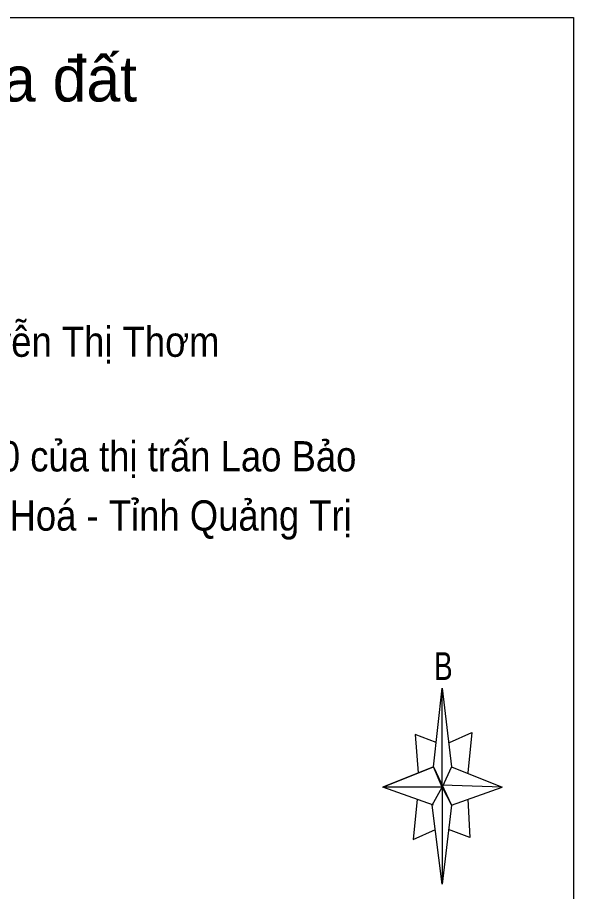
# Model space of a CAD drawing. Header units: metres. Extents: x 536499 to 537083, y 1836589 to 1837168.
# Drawn here: x 536827.2 to 536937.3, y 1836994.8 to 1837167.9 of the extents above; entities that cross this region are included whole.
import ezdxf
from ezdxf.enums import TextEntityAlignment as Align

# ---------------------------------------------------------------- set-up
doc = ezdxf.new("R2010")
doc.units = ezdxf.units.M
doc.header["$LTSCALE"] = 0.16
doc.layers.add('5', color=7, linetype='Continuous', lineweight=13)

msp = doc.modelspace()

# ---------------------------------------------------------------- linework, layer by layer
at = {"layer": '5'}
for p, q in [((536909.58, 1837019.48), (536911.34, 1837035.08)), ((536913.18, 1837019.48), (536923.18, 1837015.48)), ((536909.58, 1837011.88), (536899.58, 1837015.48)), ((536916.38, 1837013.08), (536916.78, 1837005.48)), ((536913.18, 1837011.88), (536911.34, 1836996.28)), ((536916.78, 1837005.48), (536912.54, 1837007.08))]:
    msp.add_line(p, q, dxfattribs=at)
for points in [[(536577.34, 1837167.88), (536937.34, 1837167.88), (536937.34, 1836600.84), (536577.34, 1836600.84)], [(536911.34, 1837035.08), (536913.18, 1837019.48), (536911.34, 1837015.48)], [(536911.34, 1837015.48), (536899.58, 1837015.48), (536909.58, 1837019.48), (536913.18, 1837011.88), (536923.18, 1837015.48), (536911.34, 1837015.88)], [(536911.34, 1837015.48), (536911.34, 1836996.28), (536909.34, 1837011.88)]]:
    msp.add_lwpolyline(points, close=True, dxfattribs=at)
for points in [[(536912.78, 1837024.28), (536917.18, 1837026.28), (536916.38, 1837018.28)], [(536910.14, 1837024.28), (536905.98, 1837025.88), (536906.54, 1837018.28)], [(536911.34, 1837015.48), (536909.58, 1837019.48), (536899.58, 1837015.48)], [(536911.34, 1837015.48), (536913.18, 1837011.88), (536923.18, 1837015.48)], [(536906.38, 1837013.08), (536905.58, 1837005.08), (536909.98, 1837007.08)]]:
    msp.add_lwpolyline(points, dxfattribs=at)

# ---------------------------------------------------------------- texts
msp.add_text('trích lục bản đồ địa chính thửa đất', height=9, dxfattribs=at).set_placement((536759.51, 1837151.24), align=Align.CENTER)
for s, height, width, p in [('Chủ sử dụng đất: Hộ ông Trương Thế Tiến và bà Nguyễn Thị Thơm', 6, 0.9, (536758.26, 1837100.68)), ('Trích lục từ tờ bản đồ địa chính số: 39, thửa số 09, tỷ lệ: 1/1000 của thị trấn Lao Bảo', 6, 0.9, (536758.86, 1837077.98)), ('Địa điểm : Khóm Tân Kim - Thị trấn Lao Bảo -  Huyện Hướng Hoá - Tỉnh Quảng Trị ', 6, 0.9, (536761.4, 1837066.26)), ('B', 5.512, 0.75, (536911.54, 1837036.68))]:
    msp.add_text(s, height=height, dxfattribs=dict(at, width=width)).set_placement(p, align=Align.CENTER)

doc.saveas('drawing.dxf')
